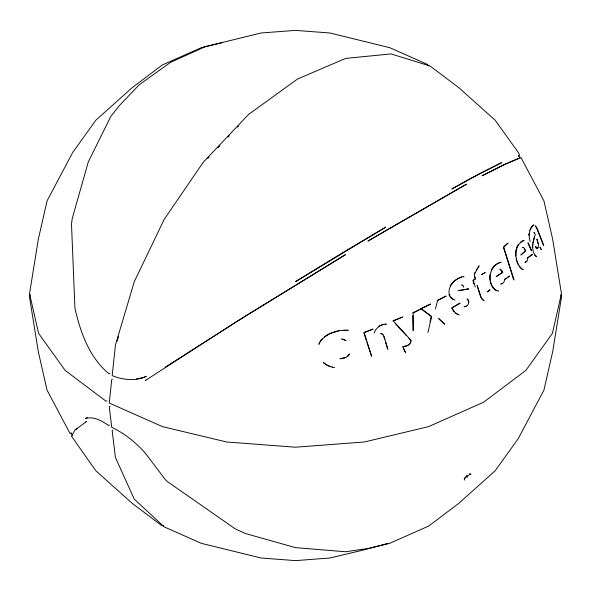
<?xml version="1.0" encoding="UTF-8"?>
<svg xmlns="http://www.w3.org/2000/svg" width="591" height="591" viewBox="0 0 591 591"><rect width="100%" height="100%" fill="white"/><g stroke="black" fill="none" stroke-linecap="round" stroke-linejoin="round"><path stroke-width="0.89" d="M528.827 235.447L528.893 233.637M489.836 274.822L489.946 280.112M532.388 244.689L532.284 247.326M410.464 342.307L410.76 340.379L408.913 338.362M532.705 243.263L534.404 237.117M30.156 294.68L29.55 297.325L38.326 351.763L47.088 390.193L70.048 433.491L71.526 433.144M430.041 321.814L431.282 316.436L420.918 308.761L430.558 304.077L420.918 308.761M427.914 332.607L431.644 316.473L421.28 308.798M117.173 341.096L118.496 336.678M517.169 246.299L515.847 250.88L515.751 256.102M537.832 247.452L537.426 248.863C539.487 245.996 537.98 242.066 536.931 239.06L537.079 240.478M529.795 230.18L531.789 226.427L532.735 225.348L533.998 224.964C528.819 228.466 528.369 236.023 530.179 241.556M374.221 332.947C375.824 328.086 380.368 324.474 385.48 324.104M318.97 343.703L319.761 342.086M318.933 344.553C322.147 336.109 331.366 332.356 339.581 330.635M451.376 283.909L454.006 281.153L457.656 278.812M474.329 273.744L475.216 272.141M476.102 270.545L476.989 268.942M477.875 267.346L479.124 265.78L474.255 274.579L475.541 278.915L473.243 280.437L475.216 287.063M518.647 156.29L519.496 154.768L518.218 152.352L495.184 120.246L458.542 87.438L429.997 65.956L391.006 53.921L345.602 58.42L297.509 79.031L248.567 114.44L203.156 162.377L164.165 219.431L134.253 281.73L115.444 345.018L112.164 375.632C122.847 379.969 135.664 381.483 146.302 376.312L143.317 377.575L136.558 378.905M464.231 478.784L465.272 477.21M491.254 269.888L494.12 265.935L497.94 263.409M517.546 245.671L518.292 244.408M450.187 285.704L450.977 284.507M349.333 354.024L347.183 356.476M349.695 354.061C347.759 357.378 343.63 358.833 339.943 358.744L345.617 357.415M526.662 261.185L524.978 262.5L527.032 261.222L527.822 257.89L532.587 254.477M320.159 341.28L322.08 338.931M207.877 158.388L209.14 157.051M217.968 147.735L219.859 145.733M228.06 137.082L229.315 135.753M237.516 127.095L238.779 125.765M489.732 289.775L487.265 291.873L488.343 291.666L490.102 289.812M409.829 343.718L407.347 345.543L402.589 346.754M507.314 243.492L503.384 247.186L513.668 279.846M508.334 242.916L503.754 247.223L514.037 279.883M466.026 476.368L466.875 475.57M112.844 430.093L112.164 430.713L115.444 457.545L134.253 499.122L164.165 526.869L201.368 543.351L261.045 558L295.5 560.623L329.955 558L362.061 550.324L387.4 543.58M75.862 429.561L77.355 428.276M324.444 336.818L329.608 333.634M520.316 242.347L522.126 241.025L524.239 240.522M498.56 263.084L501.249 262.168M527.46 257.853L532.218 254.44M506.251 278.221L504.367 279.491M507.743 277.149L509.228 276.086M509.59 276.123L504.729 279.521L504.086 281.737L502.535 283.562L500.74 284.012L502.165 283.525M472.881 280.4L474.41 279.38M482.116 274.276L485.226 272.488L481.429 274.734M165.34 367.122L245.354 316.119L345.484 254.647L235.484 322.346L145.172 380.619L145.844 380.227M112.423 379.134L111.751 379.525L109.239 403.04L162.525 426.65L226.671 441.987L295.5 447.217L364.329 441.987L428.475 426.65L483.556 402.249L525.82 370.446L552.386 333.413L561.45 293.675L552.674 239.237L543.912 200.807L520.952 157.509L504.854 164.224L482.034 175.808L503.968 164.845L518.588 158.477M106.868 400.75L106.07 401.215L65.18 370.446L38.614 333.413L29.55 293.675L38.326 239.237L47.088 200.807L72.782 152.352L95.816 120.246L132.458 87.438L162.377 64.929L201.368 47.649L222.748 42.537M110.029 406.239L109.239 406.689L111.751 427.3C124.516 433.402 135.812 442.4 145.172 452.965L165.34 479.656L167.312 481.532L235.092 528.775L245.354 533.503L295.5 547.643L345.484 551.75L368.252 548.463L389.632 543.351L428.623 526.071L458.542 503.562L495.184 470.754L518.218 438.648L543.912 390.193L552.674 351.763L561.45 297.325L560.844 294.68M85.806 421.885L86.685 421.383L74.909 430.137L71.504 436.232L95.816 470.754L132.458 503.562L161.003 525.044L163.604 525.842M109.468 424.966L108.589 425.476C101.984 420.918 93.666 416.108 85.422 418.465L87.498 417.571M458.365 278.42L461.785 276.898M378.816 326.254L383.33 324.311M466.262 306.049L465.183 306.537M412.747 312.912L420.822 309.034L413.116 312.949L413.36 330.613M437.2 300.472L445.828 296.084M446.19 296.113L437.569 300.509L435.382 308.975M392.919 320.898L402.094 317.212M330.384 333.339L339.219 330.598L348.313 330.325L343.777 330.074M523.589 240.648C512.966 245.494 514.236 262.241 522.075 269.068M500.592 262.293C488.646 265.573 486.393 283.687 496.292 290.432M109.882 373.534L109.003 373.8C89.322 357.548 80.221 332.046 74.909 307.926L71.504 224.07L72.198 218.685L88.295 161.934L110.879 116.279L119.537 105.449L139.188 84.808L170.437 62.439L205.254 46.667L261.045 33L295.5 30.377L329.955 33L389.632 47.649L426.835 64.131L428.83 65.985M469.402 473.916L470.502 473.783L470.983 474.292L469.845 474.381L466.314 476.671L464.423 478.991L464.29 480.136M459.008 290.654L468.781 288.859L458.151 290.595M385.11 324.067L386.765 324.193M467.813 476.597L466.979 477.321M523.493 269.577L521.713 269.031L519.053 266.342M499.558 269.104L501.67 270.294L502.749 272.458L496.3 276.499L502.38 272.421L500.355 269.311M463.676 276.632L464.038 276.669C453.725 277.142 442.415 292.685 453.652 299.563M463.765 287.322L463.159 285.726L461.711 284.847L462.79 285.689M498.132 290.979L498.494 291.016C495.62 290.779 493.271 288.77 491.963 286.288M466.92 298.883L467.289 298.92C470.791 301.144 467.976 307.246 464.038 306.692L464.4 306.729M484.258 300.723L481.842 299.172M455.055 299.977L453.282 299.526L450.608 297.657M459.34 314.951L455.521 313.319M402.929 316.879L393.288 320.935L411.122 340.416C411.351 344.856 406.564 346.459 402.951 346.791L405.692 352.82L403.269 348.262M341.133 338.968L344.472 339.692L345.934 340.593M387.903 349.569L384.172 336.597L382.318 333.797L380.693 333.479L382.99 334.75M334.646 367.484L332.105 367.166M523.478 247.688L522.54 247.466L523.84 247.725L525.739 250.813L520.87 255.017L525.377 250.776L524.416 248.752M332.474 367.203L327.399 365.541L323.262 362.601M342.492 339.131L345.572 340.556M330.059 366.553L325.597 364.27L323.632 362.63M457.626 314.434L454.383 311.9L452.078 307.889L460.175 303.072L451.716 307.852L452.75 310.046M483.335 300.309L481.126 297.162L477.144 285.505L479.367 292.973M395.379 323.587L406.453 335.673M534.523 254.95L535.778 256.331L536.798 256.62C530.001 251.515 533.341 241.187 535.298 234.472L533.895 232.433L534.375 233.098M453.171 310.652L454.014 311.863M535.682 225.954L537.278 228.754L543.801 245.376M535.32 225.917L536.909 228.717L543.432 245.339M528.206 242.886L531.73 250.783M527.844 242.849L531.361 250.747M518.543 155.337L519.999 158.085M71.001 432.915L72.457 435.663M480.756 297.125L481.48 298.492M467.813 299.571L468.53 302.031M536.539 248.301L535.874 246.44M536.177 248.272L535.512 246.403M490.855 283.54L491.682 285.601M516.889 261.54L518.255 264.975M448.953 294.488L449.655 296.239M479.611 293.808L480.476 296.298M383.803 336.56L384.623 339.168M385.716 342.632L387.63 348.705M366.294 340.49L363.812 332.607L373.01 329.091L364.174 332.644L371.628 356.299L366.848 342.241M474.403 276.278L475.179 278.878M473.125 281.227L473.864 283.71M516.165 258.792L516.527 260.166M490.264 281.486L490.574 282.853M537.588 242.088L537.913 243.514M412.806 315.513L412.998 330.576M344.627 251.507L295.618 281.604L385.746 227.158L344.627 251.507M386.972 229.914L367.912 241.106L466.572 184.141L386.972 229.914M470.643 178.475L451.812 189.017L480.121 173.399L501.818 162.555L470.643 178.475M540.056 247.171L540.314 248.493L541.371 249.594L540.056 247.171M438.552 318.438L444.587 324.119L438.552 318.438"/></g></svg>
